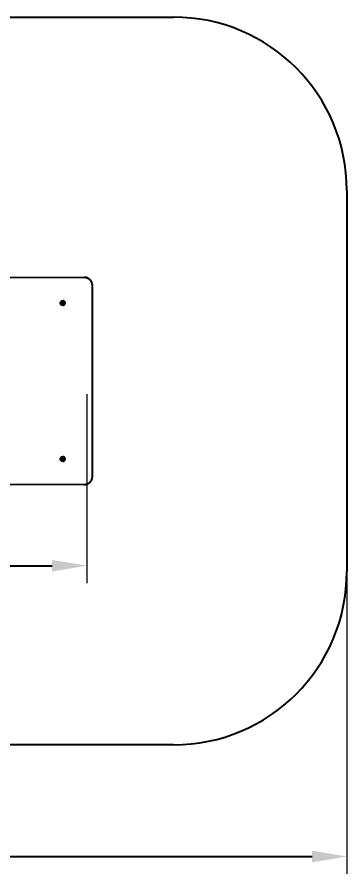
# Model space of a CAD drawing. Header units: millimetres. Extents: x -3976 to 3608, y -2418 to 2527.
# Drawn here: x 1706 to 3608, y -2418 to 2527 of the extents above; entities that cross this region are included whole.
import ezdxf

# ---------------------------------------------------------------- set-up
doc = ezdxf.new("R2010")
doc.units = ezdxf.units.MM
for name, color, linetype in [('DIKOM_ЗОНА', 90, 'Continuous'), ('DIKOM_ОБЪЕКТ', 7, 'Continuous'), ('DIKOM_РАЗМЕР_ЗОНА', 7, 'Continuous'), ('DIKOM_РАЗМЕР_ОБЪЕКТА', 7, 'Continuous')]:
    doc.layers.add(name, color=color, linetype=linetype)
doc.styles.add('style1', font='arialbd.ttf', dxfattribs={"width": 0.8})
doc.dimstyles.new('1-50', dxfattribs={"dimtxt": 300, "dimasz": 200, "dimexe": 100, "dimexo": 0, "dimgap": 100, "dimtad": 1, "dimtoh": 1, "dimtxsty": 'style1', "dimcen": 200, "dimclrd": 7, "dimclre": 7, "dimclrt": 7, "dimadec": 1, "dimazin": 2, "dimtfac": 1, "dimtmove": 0, "dimatfit": 2, "dimfxl": 0, "dimlwd": 25, "dimlwe": 18, "dimarcsym": 0})

# ---------------------------------------------------------------- blocks, each defined once
blk = doc.blocks.new('*D17')
at = {"layer": 'Defpoints', "color": 0, "transparency": 16777216}
for p in [(-1192.2, 352), (2107.8, 352), (2107.8, -638.8)]:
    blk.add_point(p, dxfattribs=at)
at = {"layer": 'DIKOM_РАЗМЕР_ОБЪЕКТА', "color": 7, "lineweight": 18, "transparency": 16777216}
for p, q in [((-1192.2, 352), (-1192.2, -738.8)), ((2107.8, 352), (2107.8, -738.8))]:
    blk.add_line(p, q, dxfattribs=at)
at = {"layer": 'DIKOM_РАЗМЕР_ОБЪЕКТА', "color": 7, "lineweight": 25, "transparency": 16777216}
blk.add_line((-992.2, -638.8), (1907.8, -638.8), dxfattribs=at)
at = {"layer": 'DIKOM_РАЗМЕР_ОБЪЕКТА', "color": 7, "transparency": 16777216}
for points in [[(-992.2, -605.4), (-992.2, -672.1), (-1192.2, -638.8)], [(1907.8, -605.4), (1907.8, -672.1), (2107.8, -638.8)]]:
    blk.add_solid(points, dxfattribs=at)
at = {"layer": 'DIKOM_РАЗМЕР_ОБЪЕКТА', "color": 7, "transparency": 16777216, "insert": (410.7, -385.5), "char_height": 300, "attachment_point": 5, "style": 'style1'}
blk.add_mtext('{\\fArial|b0|i0|c204|p34;3300}', dxfattribs=at)
blk = doc.blocks.new('*D20')
at = {"layer": 'Defpoints', "color": 0, "transparency": 16777216}
for p in [(-3192.2, 426.2), (3607.8, -127.7), (3607.8, -2317.5)]:
    blk.add_point(p, dxfattribs=at)
at = {"layer": 'DIKOM_РАЗМЕР_ЗОНА', "color": 7, "lineweight": 18, "transparency": 16777216}
for p, q in [((-3192.2, 426.2), (-3192.2, -2417.5)), ((3607.8, -127.7), (3607.8, -2417.5))]:
    blk.add_line(p, q, dxfattribs=at)
at = {"layer": 'DIKOM_РАЗМЕР_ЗОНА', "color": 7, "lineweight": 25, "transparency": 16777216}
blk.add_line((-2992.2, -2317.5), (3407.8, -2317.5), dxfattribs=at)
at = {"layer": 'DIKOM_РАЗМЕР_ЗОНА', "color": 7, "transparency": 16777216}
for points in [[(-2992.2, -2284.2), (-2992.2, -2350.9), (-3192.2, -2317.5)], [(3407.8, -2284.2), (3407.8, -2350.9), (3607.8, -2317.5)]]:
    blk.add_solid(points, dxfattribs=at)
at = {"layer": 'DIKOM_РАЗМЕР_ЗОНА', "color": 7, "transparency": 16777216, "insert": (387.2, -2064.3), "char_height": 300, "attachment_point": 5, "style": 'style1'}
blk.add_mtext('{\\fArial|b0|i0|c204|p34;6800}', dxfattribs=at)

msp = doc.modelspace()

# ---------------------------------------------------------------- linework, layer by layer
at = {"layer": 'DIKOM_ЗОНА'}
for p, q in [((-1244.945, 2527.238), (2607.843, 2527.238)), ((3607.843, 1527.238), (3607.843, -672.762)), ((2607.843, -1672.762), (-1244.945, -1672.762))]:
    msp.add_line(p, q, dxfattribs=at)
for centre, start, end in [((2607.843, 1527.238), 0, 90), ((2607.843, -672.762), 270, 0)]:
    msp.add_arc(centre, 1000, start, end, dxfattribs=at)
at = {"layer": 'DIKOM_ОБЪЕКТ', "color": 7, "linetype": 'Continuous', "lineweight": 15}
for p, q in [((837.924, 1027.238), (2093.628, 1027.238)), ((2094.922, 1022.238), (839.218, 1022.238)), ((2138.389, -122.762), (2138.389, 977.238)), ((2142.095, -122.762), (2142.095, 977.238)), ((1969.352, 892.238), (1969.76, 892.233)), ((1969.352, -7.761), (1969.76, -7.767)), ((2093.628, -172.762), (837.924, -172.762)), ((839.218, -167.762), (2094.922, -167.762))]:
    msp.add_line(p, q, dxfattribs=at)
at = {"layer": 'DIKOM_ОБЪЕКТ', "color": 8, "linetype": 'Continuous', "lineweight": 15}
for p, q in [((2138.389, 977.238), (2142.095, 977.238)), ((2142.095, -122.762), (2138.389, -122.762))]:
    msp.add_line(p, q, dxfattribs=at)
at = {"layer": 'DIKOM_ОБЪЕКТ', "color": 7, "linetype": 'Continuous', "lineweight": 15, "flags": 128}
for points in [[(2094.922, 1022.238), (2094.897, 1023.214), (2094.824, 1024.152), (2094.704, 1025.016), (2094.543, 1025.774), (2094.347, 1026.396), (2094.123, 1026.858), (2093.88, 1027.142), (2093.628, 1027.238)], [(2138.389, 977.238), (2138.203, 981.391), (2137.649, 985.507), (2136.729, 989.553), (2135.453, 993.494), (2133.832, 997.297), (2131.878, 1000.928), (2129.609, 1004.357), (2127.044, 1007.555), (2124.205, 1010.494), (2121.117, 1013.149), (2117.804, 1015.498), (2114.297, 1017.521), (2110.624, 1019.2), (2106.817, 1020.521), (2102.909, 1021.472), (2098.933, 1022.047), (2094.922, 1022.238)], [(1969.844, 862.247), (1968.243, 862.283), (1966.05, 862.633), (1963.935, 863.326), (1961.948, 864.345), (1960.133, 865.666), (1958.535, 867.259), (1957.19, 869.085), (1956.131, 871.102), (1955.381, 873.264), (1954.958, 875.518), (1954.873, 877.813), (1955.128, 880.094), (1955.716, 882.309), (1956.623, 884.404), (1957.829, 886.332), (1959.305, 888.046), (1961.016, 889.507), (1962.923, 890.681), (1964.98, 891.539), (1967.14, 892.063), (1969.352, 892.238), (1969.352, 892.238)], [(1972.458, 887.738), (1974.321, 887.56), (1976.121, 887.029), (1977.797, 886.166), (1979.29, 884.998), (1980.551, 883.566), (1981.536, 881.919), (1982.213, 880.112), (1982.556, 878.207), (1982.556, 876.27), (1982.213, 874.365), (1981.536, 872.558), (1980.551, 870.911), (1979.29, 869.479), (1977.797, 868.311), (1976.121, 867.448), (1974.321, 866.917), (1972.458, 866.738), (1970.594, 866.917), (1968.794, 867.448), (1967.118, 868.311), (1965.625, 869.479), (1964.364, 870.911), (1963.379, 872.558), (1962.702, 874.365), (1962.359, 876.27), (1962.359, 878.207), (1962.702, 880.112), (1963.379, 881.919), (1964.364, 883.566), (1965.625, 884.998), (1967.118, 886.166), (1968.794, 887.029), (1970.594, 887.56), (1972.458, 887.738)], [(1969.617, 881.238), (1970.756, 881.061), (1971.793, 880.543), (1972.638, 879.732), (1973.213, 878.7), (1973.47, 877.537), (1973.384, 876.348), (1972.963, 875.238), (1972.245, 874.306), (1971.293, 873.635), (1970.193, 873.283), (1969.041, 873.283), (1967.94, 873.635), (1966.989, 874.306), (1966.271, 875.238), (1965.85, 876.348), (1965.764, 877.537), (1966.02, 878.7), (1966.596, 879.732), (1967.44, 880.543), (1968.478, 881.061), (1969.617, 881.238)], [(1969.844, -37.753), (1968.243, -37.717), (1966.05, -37.367), (1963.935, -36.674), (1961.948, -35.655), (1960.133, -34.334), (1958.535, -32.741), (1957.19, -30.915), (1956.131, -28.898), (1955.381, -26.736), (1954.958, -24.482), (1954.873, -22.187), (1955.128, -19.906), (1955.716, -17.691), (1956.623, -15.596), (1957.829, -13.668), (1959.305, -11.954), (1961.016, -10.493), (1962.923, -9.319), (1964.98, -8.461), (1967.14, -7.937), (1969.352, -7.761), (1969.352, -7.761)], [(1972.458, -12.262), (1974.321, -12.44), (1976.121, -12.971), (1977.797, -13.834), (1979.29, -15.002), (1980.551, -16.434), (1981.536, -18.081), (1982.213, -19.888), (1982.556, -21.793), (1982.556, -23.73), (1982.213, -25.635), (1981.536, -27.442), (1980.551, -29.089), (1979.29, -30.521), (1977.797, -31.689), (1976.121, -32.552), (1974.321, -33.083), (1972.458, -33.261), (1970.594, -33.083), (1968.794, -32.552), (1967.118, -31.689), (1965.625, -30.521), (1964.364, -29.089), (1963.379, -27.442), (1962.702, -25.635), (1962.359, -23.73), (1962.359, -21.793), (1962.702, -19.888), (1963.379, -18.081), (1964.364, -16.434), (1965.625, -15.002), (1967.118, -13.834), (1968.794, -12.971), (1970.594, -12.44), (1972.458, -12.262)], [(1969.617, -18.762), (1970.756, -18.939), (1971.793, -19.457), (1972.638, -20.268), (1973.213, -21.3), (1973.47, -22.463), (1973.384, -23.652), (1972.963, -24.762), (1972.245, -25.694), (1971.293, -26.365), (1970.193, -26.717), (1969.041, -26.717), (1967.94, -26.365), (1966.989, -25.694), (1966.271, -24.762), (1965.85, -23.652), (1965.764, -22.463), (1966.02, -21.3), (1966.596, -20.268), (1967.44, -19.457), (1968.478, -18.939), (1969.617, -18.762)], [(2094.922, -167.762), (2098.933, -167.57), (2102.909, -166.995), (2106.817, -166.044), (2110.624, -164.723), (2114.297, -163.044), (2117.804, -161.021), (2121.117, -158.672), (2124.205, -156.017), (2127.044, -153.078), (2129.609, -149.88), (2131.878, -146.451), (2133.832, -142.82), (2135.453, -139.017), (2136.729, -135.076), (2137.649, -131.03), (2138.203, -126.914), (2138.389, -122.762)], [(2093.628, -172.762), (2093.88, -172.665), (2094.123, -172.381), (2094.347, -171.919), (2094.543, -171.297), (2094.704, -170.539), (2094.824, -169.675), (2094.897, -168.737), (2094.922, -167.762)]]:
    msp.add_lwpolyline(points, dxfattribs=at)
at = {"layer": 'DIKOM_ОБЪЕКТ', "color": 7, "linetype": 'Continuous', "lineweight": 15}
for centre, radius, start, end in [((1965.274, 877.238), 4.067, 303.916886, 56.083114), ((1969.246, 877.238), 4.005, 273.415314, 86.584686), ((1969.244, 877.238), 4.005, 273.435948, 86.564052), ((1969.281, 877.238), 10.544, 279.58546, 80.41454), ((1965.274, -22.761), 4.067, 303.917262, 56.082738), ((1969.246, -22.761), 4.005, 273.415176, 86.584824), ((1969.244, -22.761), 4.005, 273.436428, 86.563572), ((1969.281, -22.761), 10.544, 279.585322, 80.414678)]:
    msp.add_arc(centre, radius, start, end, dxfattribs=at)
for points, knots in [([(2099.755, 1026.799), (2099.231, 1026.877), (2097.503, 1027.136), (2095.451, 1027.225), (2093.931, 1027.236), (2093.628, 1027.238)], [0, 0, 0, 0, 0.25823168, 0.8520583, 1, 1, 1, 1]), ([(2142.095, 977.238), (2142.085, 977.97), (2142.059, 980.028), (2141.774, 983.405), (2141.149, 987.336), (2140.219, 991.203), (2138.995, 994.982), (2137.483, 998.649), (2135.693, 1002.18), (2133.637, 1005.553), (2131.327, 1008.747), (2128.779, 1011.74), (2126.007, 1014.515), (2123.031, 1017.053), (2119.87, 1019.339), (2116.542, 1021.358), (2113.07, 1023.097), (2109.475, 1024.549), (2105.779, 1025.687), (2102.531, 1026.45), (2100.505, 1026.705), (2099.755, 1026.799)], [0, 0, 0, 0, 0.03045299, 0.0856585, 0.14087499, 0.19608939, 0.25129944, 0.30650192, 0.3616948, 0.41687562, 0.47204168, 0.52719141, 0.58232198, 0.6374328, 0.69252274, 0.7475912, 0.80263853, 0.8576663, 0.91267457, 0.96766654, 1, 1, 1, 1]), ([(1969.844, 862.249), (1969.854, 862.249), (1970.595, 862.222), (1972.062, 862.459), (1974.184, 862.977), (1976.198, 863.827), (1978.064, 864.942), (1979.746, 866.31), (1981.212, 867.899), (1982.434, 869.678), (1983.388, 871.612), (1984.054, 873.665), (1984.419, 875.796), (1984.471, 877.963), (1984.208, 880.123), (1983.631, 882.23), (1982.748, 884.239), (1981.578, 886.105), (1980.142, 887.785), (1978.473, 889.24), (1976.608, 890.438), (1974.588, 891.355), (1972.459, 891.96), (1970.829, 892.2), (1969.925, 892.221), (1969.757, 892.225)], [0, 0, 0, 0, 0.00069998, 0.0480891, 0.09529697, 0.14231267, 0.189142, 0.23580249, 0.28232405, 0.32874811, 0.37512665, 0.42151765, 0.46798256, 0.51457924, 0.56135596, 0.6083345, 0.6555245, 0.70291619, 0.7504791, 0.79816776, 0.84592679, 0.89369788, 0.94142436, 0.98905669, 1, 1, 1, 1]), ([(1969.844, -37.751), (1969.854, -37.751), (1970.595, -37.778), (1972.062, -37.542), (1974.184, -37.023), (1976.198, -36.173), (1978.064, -35.058), (1979.746, -33.69), (1981.212, -32.101), (1982.434, -30.322), (1983.388, -28.388), (1984.054, -26.335), (1984.419, -24.204), (1984.471, -22.037), (1984.208, -19.877), (1983.631, -17.77), (1982.748, -15.761), (1981.578, -13.895), (1980.142, -12.215), (1978.473, -10.76), (1976.608, -9.562), (1974.588, -8.645), (1972.459, -8.04), (1970.829, -7.8), (1969.925, -7.779), (1969.757, -7.775)], [0, 0, 0, 0, 0.00069998, 0.04808909, 0.09529685, 0.14231262, 0.18914187, 0.23580227, 0.28232424, 0.32874832, 0.37512672, 0.42151737, 0.46798253, 0.51457934, 0.56135598, 0.60833445, 0.65552475, 0.7029167, 0.750479, 0.79816747, 0.84592647, 0.89369764, 0.94142432, 0.9890567, 1, 1, 1, 1]), ([(2103.601, -171.684), (2104.789, -171.401), (2107.228, -170.821), (2110.818, -169.563), (2114.367, -168.013), (2117.784, -166.169), (2121.05, -164.054), (2124.142, -161.677), (2127.041, -159.054), (2129.73, -156.201), (2132.191, -153.137), (2134.408, -149.88), (2136.368, -146.452), (2138.057, -142.873), (2139.466, -139.166), (2140.585, -135.355), (2141.407, -131.464), (2141.916, -127.586), (2142.083, -124.676), (2142.093, -123.09), (2142.095, -122.762)], [0, 0, 0, 0, 0.05519637, 0.11340077, 0.17161497, 0.22984525, 0.28809039, 0.34635609, 0.40464274, 0.46295073, 0.52127998, 0.57963117, 0.63800208, 0.6963931, 0.75480112, 0.81322639, 0.87166401, 0.93011353, 0.98550898, 1, 1, 1, 1]), ([(2093.628, -172.762), (2094.342, -172.752), (2096.341, -172.727), (2099.61, -172.406), (2102.228, -172.038), (2103.537, -171.7), (2103.601, -171.684)], [0, 0, 0, 0, 0.21330666, 0.59673644, 0.98022815, 1, 1, 1, 1])]:
    msp.add_open_spline(points, degree=3, knots=knots, dxfattribs=at)

# ---------------------------------------------------------------- dimensions: what is measured, and where the dimension line sits
at = {"layer": 'DIKOM_РАЗМЕР_ЗОНА', "color": 3}
dim = msp.add_linear_dim(base=(3607.843, -2317.518), p1=(-3192.157, 426.239), p2=(3607.843, -127.733), text='{\\fArial|b0|i0|c204|p34;<>}', dimstyle='1-50', dxfattribs=at)
dim.commit()
dim.dimension.update_dxf_attribs({"geometry": '*D20', "text_midpoint": (387.231, -2317.518), "dimtype": 160})
at = {"layer": 'DIKOM_РАЗМЕР_ОБЪЕКТА'}
dim = msp.add_linear_dim(base=(2107.843, -638.771), p1=(-1192.157, 351.98), p2=(2107.843, 351.98), text='{\\fArial|b0|i0|c204|p34;<>}', dimstyle='1-50', dxfattribs=at)
dim.commit()
dim.dimension.update_dxf_attribs({"geometry": '*D17', "text_midpoint": (410.689, -638.771), "dimtype": 160})

doc.saveas('drawing.dxf')
